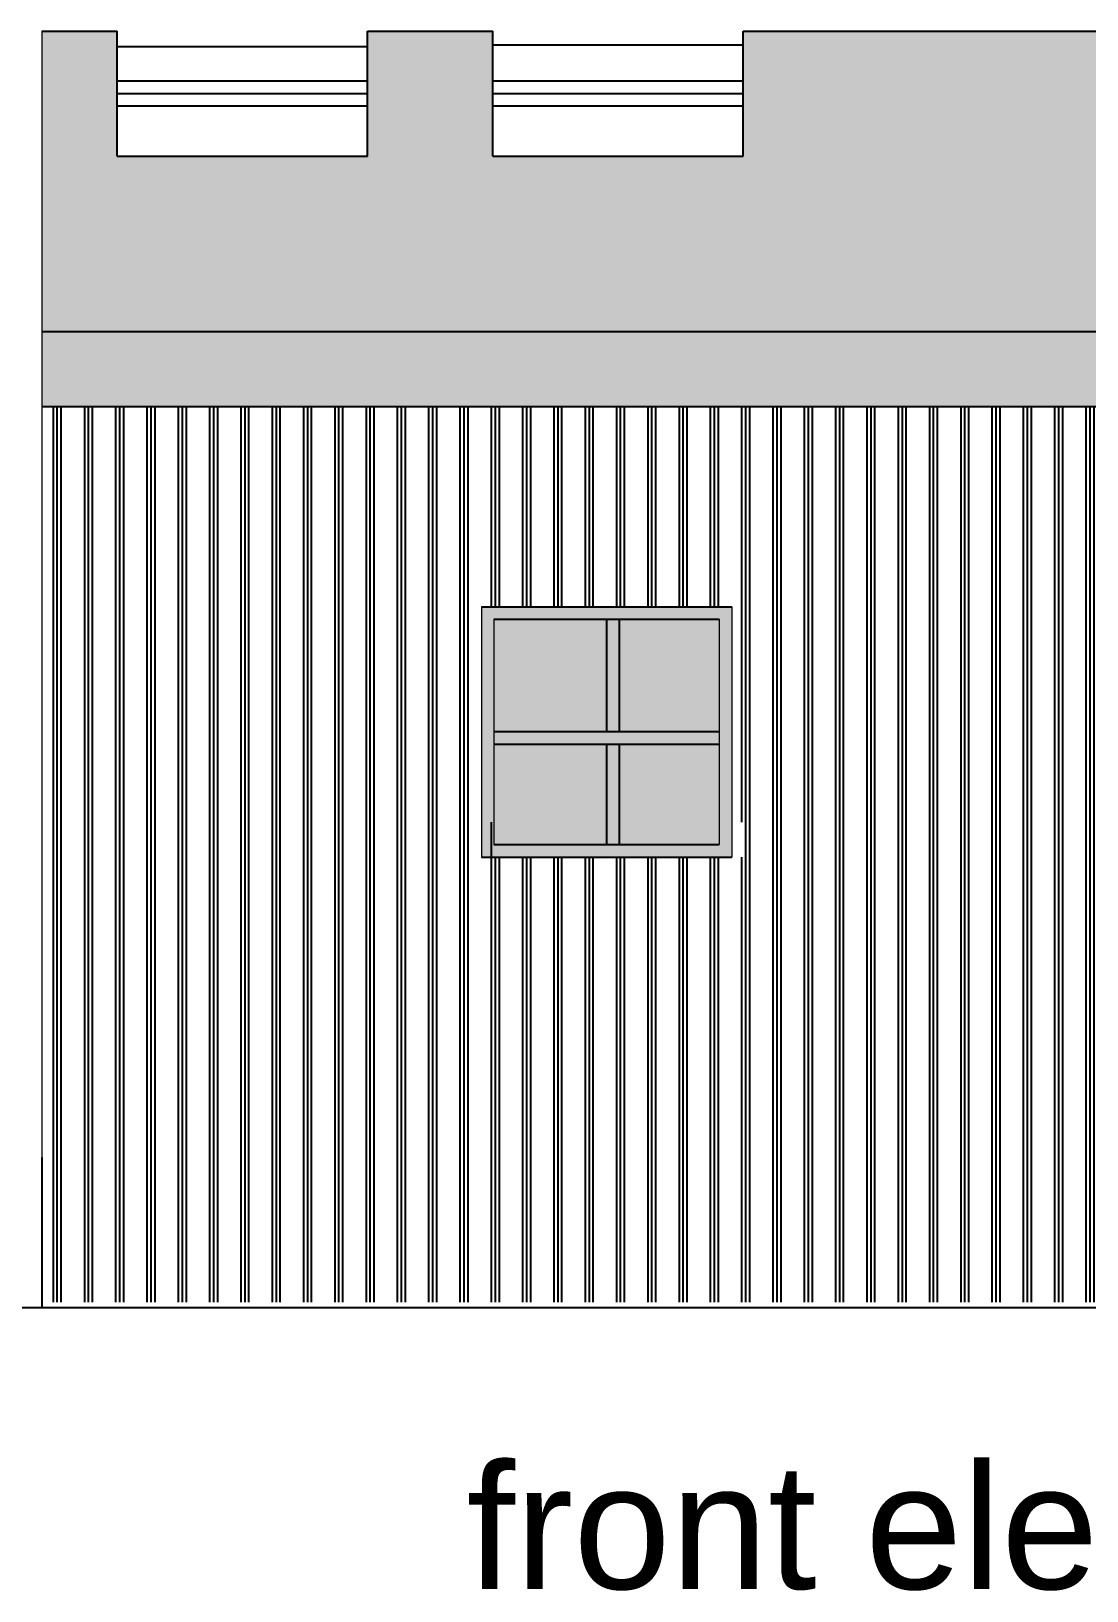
# Model space of a CAD drawing. Header units: inches. Extents: x -59 to 212, y 9 to 737.
# Drawn here: x -51.61 to -47.39, y 389.22 to 395.45 of the extents above; entities that cross this region are included whole.
import ezdxf

# ---------------------------------------------------------------- set-up
doc = ezdxf.new("R2010")
doc.units = ezdxf.units.IN
doc.header["$MEASUREMENT"] = 0
doc.styles.get("Standard").update_dxf_attribs({"font": 'arial.ttf'})

msp = doc.modelspace()

# ---------------------------------------------------------------- hatches: boundary and pattern name
at = {"true_color": 0xffeddb}
h = msp.add_hatch(color=7, dxfattribs=at)
h.dxf.hatch_style = 1
h.paths.add_polyline_path([(-43.21418, 391.5194), (-43.21418, 393.3994), (-42.31418, 393.3994), (-42.31418, 391.5194), (-41.76555, 391.5194), (-41.76555, 393.9494), (-47.26555, 393.9494), (-47.26555, 390.9494), (-47.08352, 390.9494), (-47.08352, 393.3994), (-46.18352, 393.3994), (-46.18352, 390.9494), (-45.26555, 390.9494), (-45.26555, 391.5194)])
h.paths.add_polyline_path([(-41.76555, 394.2494), (-41.76555, 395.4494), (-42.26555, 395.4494), (-42.26555, 394.9494), (-43.26555, 394.9494), (-43.26555, 395.4494), (-44.26555, 395.4494), (-44.26555, 394.9494), (-45.26555, 394.9494), (-45.26555, 395.4494), (-48.76555, 395.4494), (-48.76555, 394.9494), (-49.76555, 394.9494), (-49.76555, 395.4494), (-50.26555, 395.4494), (-50.26555, 394.9494), (-51.26555, 394.9494), (-51.26555, 395.4494), (-51.56555, 395.4494), (-51.56555, 394.2494)])
at = {"true_color": 0x636466}
h = msp.add_hatch(color=251, dxfattribs=at)
h.dxf.hatch_style = 1
h.paths.add_polyline_path([(-51.56555, 394.2494), (-51.56555, 393.9494), (-41.76555, 393.9494), (-41.76555, 394.2494)])
h = msp.add_hatch(dxfattribs=at)
h.set_pattern_fill('PLAST', color=251, scale=0.5, angle=90)
h.set_pattern_definition([(90, (-183.73884, 372.53947), (-0.125, 8e-18), []), (90, (-183.75447, 372.53947), (-0.125, 8e-18), []), (90, (-183.77009, 372.53947), (-0.125, 8e-18), [])])
h.paths.add_polyline_path([(-47.26555, 393.9494), (-51.56555, 393.9494), (-51.56555, 390.37055), (-47.26555, 390.37055)])
h.paths.add_polyline_path([(-48.76344, 392.1494), (-49.76344, 392.1494), (-49.81048, 393.1494), (-48.81048, 393.1494)], flags=16)
h = msp.add_hatch(color=34)
h.dxf.hatch_style = 1
h.paths.add_polyline_path([(-43.21418, 393.3994), (-42.31418, 393.3994), (-42.31418, 391.5194), (-42.26418, 391.5194), (-42.26418, 393.4494), (-43.26418, 393.4494), (-43.26418, 391.5194), (-43.21418, 391.5194)])
h.paths.add_polyline_path([(-42.26418, 391.4494), (-42.31418, 391.4494), (-42.31418, 391.3494), (-42.26418, 391.3494)])
h.paths.add_polyline_path([(-43.21418, 391.4494), (-43.26418, 391.4494), (-43.26418, 391.3494), (-43.21418, 391.3494)])
h.paths.add_polyline_path([(-48.81048, 393.1494), (-49.81048, 393.1494), (-49.81048, 392.1494), (-48.81048, 392.1494)])
h.paths.add_polyline_path([(-48.86048, 393.0994), (-48.86048, 392.1994), (-49.76048, 392.1994), (-49.76048, 393.0994)], flags=16)
h.paths.add_polyline_path([(-46.13352, 393.4494), (-47.13352, 393.4494), (-47.13352, 390.9494), (-47.08352, 390.9494), (-47.08352, 393.3994), (-46.18352, 393.3994), (-46.18352, 390.9494), (-46.13352, 390.9494)])
h = msp.add_hatch(color=256)
h.dxf.hatch_style = 1
h.set_gradient(color1=(255, 255, 255), color2=(173, 221, 247))
h.paths.add_polyline_path([(-42.78918, 393.3994), (-43.21418, 393.3994), (-43.21418, 392.8994), (-42.78918, 392.8994)])
h.paths.add_polyline_path([(-42.31418, 393.3994), (-42.73918, 393.3994), (-42.73918, 392.8994), (-42.31418, 392.8994)])
h.paths.add_polyline_path([(-42.31418, 392.8494), (-42.73918, 392.8494), (-42.73918, 392.3744), (-42.31418, 392.3744)])
h.paths.add_polyline_path([(-42.78918, 392.8494), (-43.21418, 392.8494), (-43.21418, 392.3744), (-42.78918, 392.3744)])
h.paths.add_polyline_path([(-42.31418, 392.3244), (-42.73918, 392.3244), (-42.73918, 391.8494), (-42.31418, 391.8494)])
h.paths.add_polyline_path([(-42.31418, 391.7994), (-42.73918, 391.7994), (-42.73918, 391.5194), (-42.31418, 391.5194)])
h.paths.add_polyline_path([(-42.78918, 391.7994), (-43.21418, 391.7994), (-43.21418, 391.5194), (-42.78918, 391.5194)])
h.paths.add_polyline_path([(-42.78918, 392.3244), (-43.21418, 392.3244), (-43.21418, 391.8494), (-42.78918, 391.8494)])
h.paths.add_polyline_path([(-42.31418, 391.4494), (-42.73918, 391.4494), (-42.73918, 391.3494), (-42.31418, 391.3494)])
h.paths.add_polyline_path([(-42.78918, 391.4494), (-43.04055, 391.4494), (-43.04055, 391.3494), (-42.78918, 391.3494)])
h.paths.add_polyline_path([(-43.09055, 391.4494), (-43.21418, 391.4494), (-43.21418, 391.3494), (-43.09055, 391.3494)])
h.paths.add_polyline_path([(-48.86048, 393.0994), (-49.26048, 393.0994), (-49.26048, 392.6494), (-48.86048, 392.6494)])
h.paths.add_polyline_path([(-48.86048, 392.5994), (-49.26048, 392.5994), (-49.26048, 392.1994), (-48.86048, 392.1994)])
h.paths.add_polyline_path([(-49.31048, 392.5994), (-49.76048, 392.5994), (-49.76048, 392.1994), (-49.31048, 392.1994)])
h.paths.add_polyline_path([(-49.31048, 393.0994), (-49.76048, 393.0994), (-49.76048, 392.6494), (-49.31048, 392.6494)])
h = msp.add_hatch(color=251, dxfattribs=at)
h.dxf.hatch_style = 1
h.paths.add_polyline_path([(-49.26048, 393.0994), (-49.31048, 393.0994), (-49.31048, 392.6494), (-49.26048, 392.6494)])
h.paths.add_polyline_path([(-49.31048, 392.1994), (-49.26048, 392.1994), (-49.26048, 392.5994), (-49.31048, 392.5994)])
h.paths.add_polyline_path([(-48.86048, 392.5994), (-48.86048, 392.6494), (-49.76048, 392.6494), (-49.76048, 392.5994)])
h.paths.add_polyline_path([(-42.73918, 392.8994), (-42.73918, 393.3994), (-42.78918, 393.3994), (-42.78918, 392.8994), (-43.21418, 392.8994), (-43.21418, 392.8494), (-42.78918, 392.8494), (-42.78918, 392.3744), (-43.21418, 392.3744), (-43.21418, 392.3244), (-42.78918, 392.3244), (-42.78918, 391.8494), (-43.21418, 391.8494), (-43.21418, 391.7994), (-42.78918, 391.7994), (-42.78918, 391.5194), (-42.73918, 391.5194), (-42.73918, 391.7994), (-42.31418, 391.7994), (-42.31418, 391.8244), (-42.31418, 391.8494), (-42.73918, 391.8494), (-42.73918, 392.3244), (-42.31418, 392.3244), (-42.31418, 392.3744), (-42.73918, 392.3744), (-42.73918, 392.8494), (-42.31418, 392.8494), (-42.31418, 392.8994)])

# ---------------------------------------------------------------- linework, layer by layer
at = {"lineweight": 0}
msp.add_line((-51.56555, 395.4494), (-51.56555, 390.9494), dxfattribs=at)
for p, q in [((-51.56555, 395.4494), (-51.26555, 395.4494)), ((-51.26555, 394.9494), (-51.26555, 395.4494)), ((-50.26555, 395.4494), (-49.76555, 395.4494)), ((-50.26555, 394.9494), (-50.26555, 395.4494)), ((-49.76555, 394.9494), (-49.76555, 395.4494)), ((-48.76555, 395.4494), (-45.26555, 395.4494)), ((-48.76555, 394.9494), (-48.76555, 395.4494)), ((-51.26555, 394.9494), (-50.26555, 394.9494)), ((-49.76555, 394.9494), (-48.76555, 394.9494)), ((-51.56555, 394.2494), (-41.76555, 394.2494)), ((-51.56555, 393.9494), (-41.76555, 393.9494)), ((-51.56555, 390.9494), (-51.56555, 390.3494)), ((-58.91673, 390.3494), (-19.77863, 390.3494))]:
    msp.add_line(p, q)
at = {"color": 251, "true_color": 0x636466}
for p, q in [((-50.26555, 395.38648), (-51.26555, 395.38648)), ((-48.76555, 395.39303), (-49.76555, 395.39303)), ((-50.26555, 395.2494), (-51.26555, 395.2494)), ((-48.76555, 395.2494), (-49.76555, 395.2494)), ((-50.26555, 395.1994), (-51.26555, 395.1994)), ((-48.76555, 395.1994), (-49.76555, 395.1994)), ((-50.26555, 395.1494), (-51.26555, 395.1494)), ((-48.76555, 395.1494), (-49.76555, 395.1494))]:
    msp.add_line(p, q, dxfattribs=at)
at = {"color": 177, "true_color": 0x293189}
for p, q in [((-49.81048, 393.1494), (-48.81048, 393.1494)), ((-49.76048, 393.0994), (-48.86048, 393.0994)), ((-49.31048, 393.0994), (-49.31048, 392.6494)), ((-49.26048, 393.0994), (-49.26048, 392.6494)), ((-48.86048, 392.6494), (-49.76048, 392.6494)), ((-48.86048, 392.5994), (-49.76048, 392.5994)), ((-49.31048, 392.5994), (-49.31048, 392.1994)), ((-49.26048, 392.5994), (-49.26048, 392.1994)), ((-49.76048, 392.1994), (-48.86048, 392.1994)), ((-49.81048, 392.1494), (-48.81048, 392.1494))]:
    msp.add_line(p, q, dxfattribs=at)
at = {"color": 177, "lineweight": 0, "true_color": 0x293189}
for p, q in [((-49.81048, 393.1494), (-49.81048, 392.1494)), ((-48.81048, 393.1494), (-48.81048, 392.1494)), ((-49.76048, 393.0994), (-49.76048, 392.1994)), ((-48.86048, 393.0994), (-48.86048, 392.1994))]:
    msp.add_line(p, q, dxfattribs=at)

# ---------------------------------------------------------------- texts
at = {"lineweight": 0, "insert": (-49.86974, 389.72462), "char_height": 0.5, "attachment_point": 1}
msp.add_mtext_dynamic_manual_height_columns('front elevation', width=6, gutter_width=1, heights=[0], dxfattribs=at)

doc.saveas('drawing.dxf')
